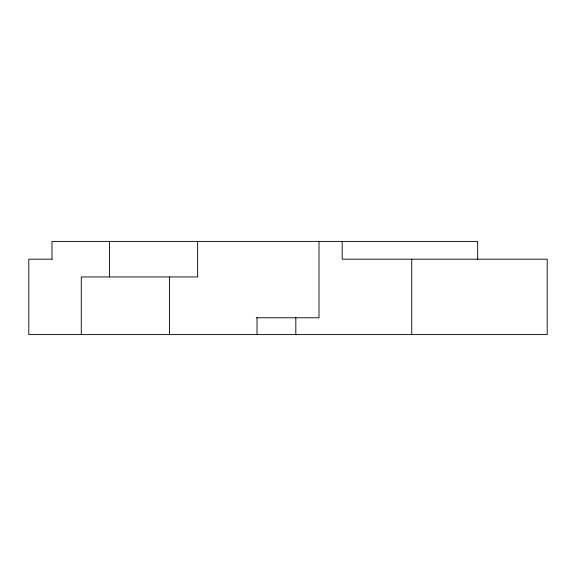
<?xml version="1.0" encoding="UTF-8"?>
<svg xmlns="http://www.w3.org/2000/svg" width="576" height="576" viewBox="0 0 576 576"><rect width="100%" height="100%" fill="white"/><g stroke="black" fill="none" stroke-linecap="round" stroke-linejoin="round"><path stroke-width="0.86" d="M52.135 259.178L28.8 259.178L28.8 334.598L547.2 334.598L547.2 259.178L342.187 259.178L342.187 241.402M256.298 317.786L319.003 317.786L319.003 241.402M477.655 259.178L477.655 241.402L51.984 241.402L51.984 259.178M411.739 259.178L411.739 334.598M295.826 317.786L295.826 334.598M257.026 317.786L257.026 334.598M197.647 241.402L197.647 276.948L81.281 276.948L81.281 334.598M169.438 276.948L169.438 334.598M109.49 241.402L109.49 276.948"/></g></svg>
